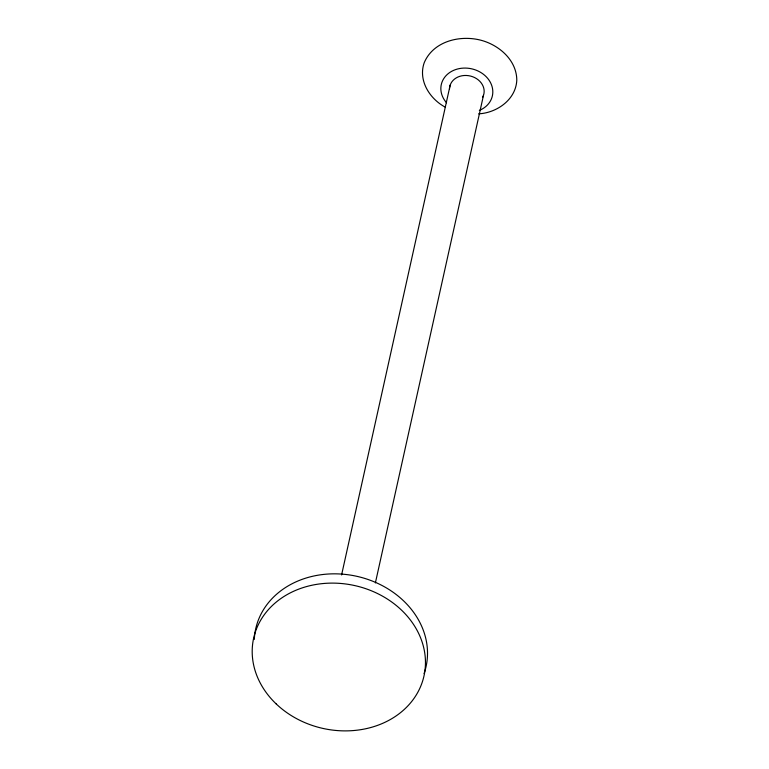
<?xml version="1.0" encoding="UTF-8"?>
<svg xmlns="http://www.w3.org/2000/svg" width="769" height="769" viewBox="0 0 769 769"><rect width="100%" height="100%" fill="white"/><g stroke="black" fill="none" stroke-linecap="round" stroke-linejoin="round"><path stroke-width="1.15" d="M341.59 574.943L450.192 85.051M375.378 582.95L483.47 95.404M478.645 113.841C496.889 112.88 515.932 99.614 516.797 80.13C516.653 60.761 500.206 46.025 482.721 40.738C461.448 34.365 433.476 40.613 424.209 62.741C417.98 80.428 429.66 98.788 445.136 107.083M254.308 639.443A87.243 73.17 12.5 0 1 354.73 575.866A87.243 73.17 12.5 0 1 424.065 673.606M449.509 88.81A17.447 14.63 12.5 0 1 470.58 76.083A17.447 14.63 12.5 0 1 482.692 97.173M446.568 102.786A26.175 21.955 12.5 0 1 451.759 71.267A26.175 21.955 12.5 0 1 488.844 79.88A26.175 21.955 12.5 0 1 479.337 110.4M276.263 703.991A87.243 73.17 12.5 0 0 422.008 682.891A87.243 73.17 12.5 0 0 318.203 584.123A87.243 73.17 12.5 0 0 276.263 703.991"/></g></svg>
